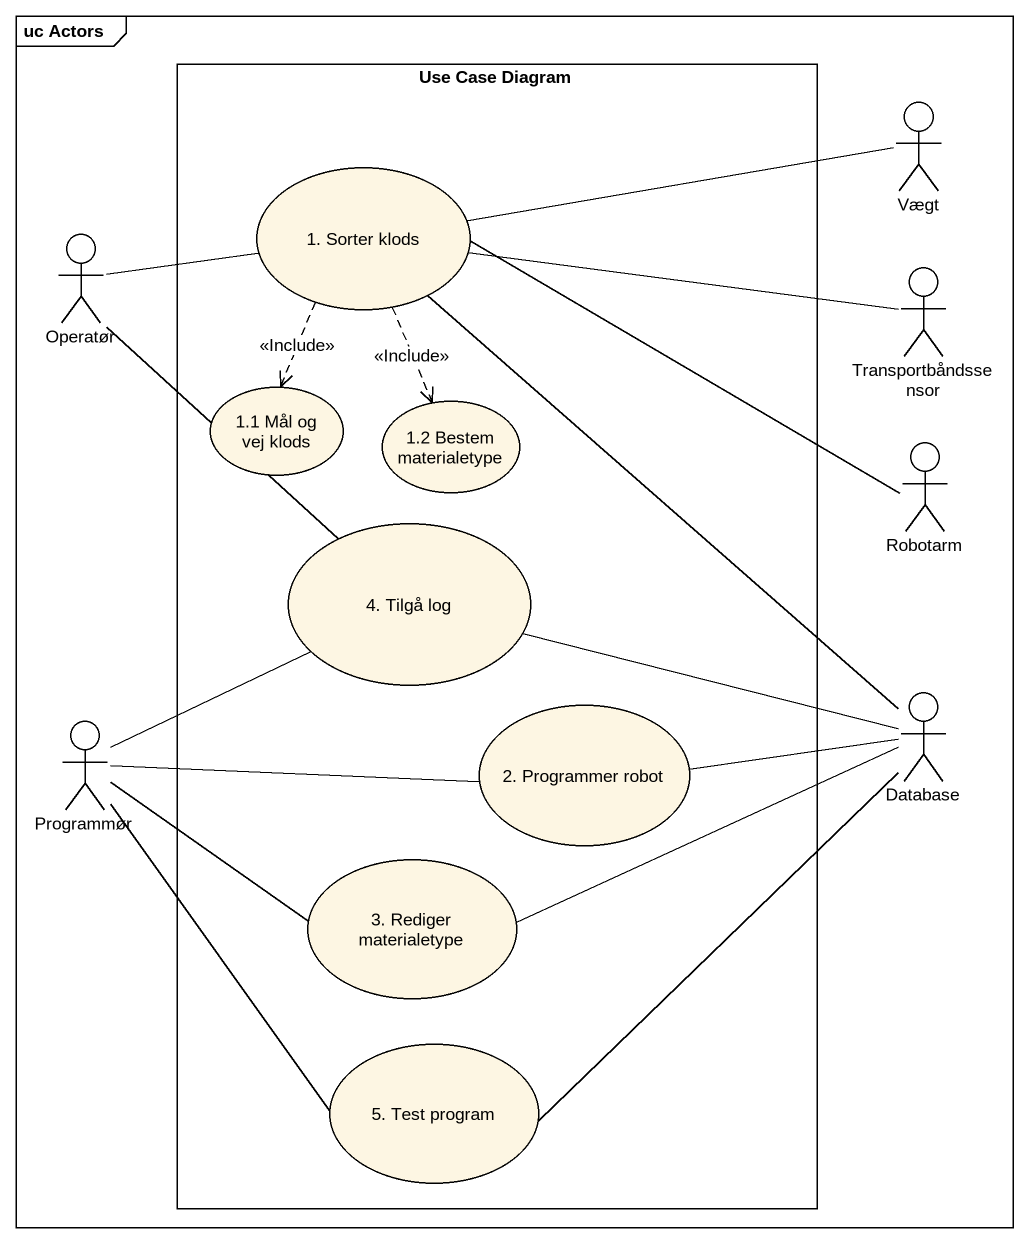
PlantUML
@startuml
mainframe uc Actors
rectangle "Use Case Diagram" as Use_Case_Diagram {
  usecase "1. Sorter klods" as u1_Sorter_klods
  usecase "1.1 Mål og vej klods" as u1_1_Mål_og_vej_klods
  usecase "1.2 Bestem materialetype" as u1_2_Bestem_materialetype
  usecase "4. Tilgå log" as u4_Tilgå_log
  usecase "2. Programmer robot" as u2_Programmer_robot
  usecase "3. Rediger materialetype" as u3_Rediger_materialetype
  usecase "5. Test program" as u5_Test_program
}
actor Vægt
actor Operatør
actor Transportbåndssensor
actor Robotarm
actor Programmør
actor "Database" as Database_
u1_Sorter_klods -right- Vægt
u1_Sorter_klods ..> u1_1_Mål_og_vej_klods : <<Include>>
u1_Sorter_klods ..> u1_2_Bestem_materialetype : <<Include>>
u1_Sorter_klods -right- Robotarm
u1_Sorter_klods -- Database_
Operatør -right- u1_Sorter_klods
Operatør -- u4_Tilgå_log
Transportbåndssensor -left- u1_Sorter_klods
u4_Tilgå_log -right- Database_
Programmør -right- u4_Tilgå_log
Programmør -right- u2_Programmer_robot
Programmør -right- u3_Rediger_materialetype
u2_Programmer_robot -right- Database_
Database_ -- u5_Test_program
u3_Rediger_materialetype -right- Database_
u5_Test_program -up- Programmør
@enduml
